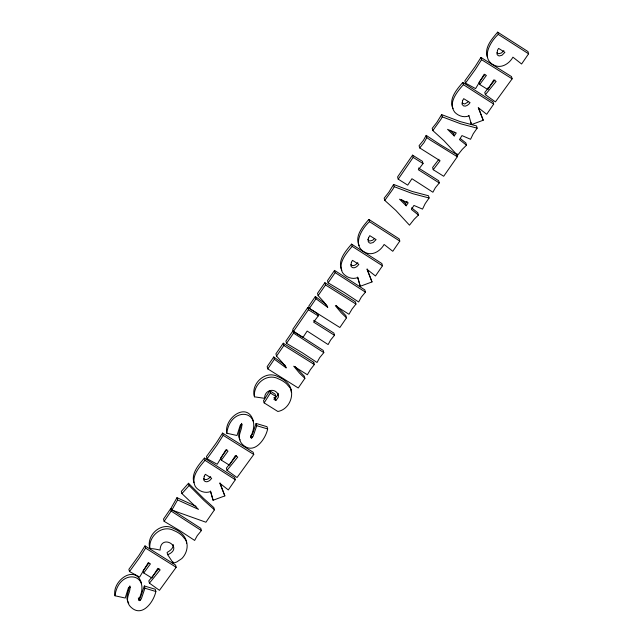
<?xml version="1.0" encoding="UTF-8"?>
<svg xmlns="http://www.w3.org/2000/svg" width="643" height="643" viewBox="0 0 643 643"><rect width="100%" height="100%" fill="white"/><g stroke="black" fill="none" stroke-linecap="round" stroke-linejoin="round"><path stroke-width="0.96" d="M278.499 395.485L278.258 397.366L275.823 400.549L273.902 399.279L275.767 396.385L275.148 394.143L269.771 390.767L263.534 400.645L264.152 402.888L277.864 411.488C291.11 409.141 296.753 390.188 285.99 381.629A27.794 26.62 -15.4 0 0 277.945 376.669C265.479 369.693 250.36 384.04 254.467 396.819L264.659 398.355C264.169 389.706 275.743 387.054 278.499 395.485L277.88 393.243L277.639 395.123L275.204 398.306L275.823 400.549M130.264 587.38L129.749 586.545L128.343 588.064L125.208 598.03L115.017 595.78C118.408 568.066 152.415 572.101 138.719 599.606L139.563 600.65L141.275 598.987L144.932 588.224L144.321 585.982L155.244 589.245L155.863 591.488C153.717 601.856 142.232 617.794 131.124 607.362A11.783 11.293 -15.4 0 1 127.571 600.723C126.912 595.603 131.019 590.869 129.854 585.886M242.057 424.846L241.551 424.01L240.136 425.521L237.002 435.496L226.818 433.237C230.202 405.524 264.217 409.559 250.521 437.071L251.357 438.108L253.069 436.452L256.734 425.682L256.115 423.448L267.038 426.711L267.657 428.945C265.519 439.314 254.033 455.252 242.917 444.819A11.783 11.293 -15.4 0 1 239.365 438.18C238.706 433.069 242.813 428.334 241.647 423.351M144.321 585.982L140.656 596.752L139.756 598.022L138.269 598.103M256.115 423.448L252.45 434.21L250.738 435.866L251.357 438.108M129.412 586.842L127.001 596.085L126.952 598.48A11.783 11.293 -15.4 0 0 128.809 603.198M241.205 424.308L238.794 433.543L238.746 435.938A11.783 11.293 -15.4 0 0 240.136 439.933M426.18 135.368L423.415 140.383L419.083 145.68L419.702 147.922L440.077 160.75L433.229 169.704L443.694 176.262L457.31 156.731L456.691 154.497L440.592 144.892L426.18 135.368L426.791 137.61L430.191 139.981L457.31 156.731M426.791 137.61L424.034 142.625L419.702 147.922M487.812 89.538L493.76 79.901L496.115 81.436L485.385 94.69L495.407 101.883L512.133 78.84L511.515 76.597L480.956 57.444L474.904 66.96L464.841 80.873L465.46 83.116L475.587 88.613L484.195 74.21L486.381 75.456L479.71 84.514L487.812 89.538L487.402 88.043M418.44 215.059L411.424 209.449L413.939 205.438L422.523 209.112L425.2 203.598L429.114 197.996L428.495 195.761L412.171 191.453L393.596 184.453L388.814 192.265L384.168 198.165L384.787 200.407L395.887 210.462L409.487 225.179L414.18 219.255L418.44 215.059L417.821 212.817L411.584 207.834M393.596 184.453L394.215 186.695L392.825 189.259L384.787 200.407M466.472 145.214L459.464 139.611L461.971 135.593L470.563 139.274L473.24 133.752L477.154 128.158L476.535 125.915L460.211 121.607L441.628 114.615L436.846 122.427L432.2 128.327L432.819 130.569L443.919 140.616L457.527 155.341L462.221 149.417L466.472 145.214L465.862 142.979L460.404 138.615M441.628 114.615L442.247 116.857L440.857 119.421L432.819 130.569M176.978 497.682L171.247 507.817L171.866 510.06L205.921 522.229L214.449 509.835L213.83 507.592L203.518 498.341L188.495 483.279L181.326 491.356L181.945 493.599L198.486 509.377L177.597 499.924L176.978 497.682L196.059 506.338M171.866 510.06L177.597 499.924M170.54 508.846L163.507 519.07L164.126 521.312L180.225 530.917L194.644 540.433L197.256 535.635L201.412 530.588L200.793 528.345L170.54 508.846L171.159 511.081L201.412 530.588M171.159 511.081L164.126 521.312M292.943 330.888L285.91 341.111L286.521 343.354L302.628 352.959L317.039 362.475L319.659 357.677L323.815 352.629L323.196 350.387L292.943 330.888L293.562 333.122L323.815 352.629M293.562 333.122L286.521 343.354M334.553 270.39L327.512 280.621L328.131 282.864L344.23 292.461L358.649 301.985L361.27 297.187L365.425 292.139L364.806 289.897L334.553 270.39L335.172 272.632L365.425 292.139M335.172 272.632L328.131 282.864M264.152 402.888L270.39 393.01L269.771 390.767M144.996 545.899L138.952 555.407L128.881 569.32L129.5 571.563L139.627 577.068L148.236 562.657L150.422 563.903L143.751 572.969L151.852 577.985L157.8 568.348L160.163 569.883L149.425 583.145L159.448 590.338L176.174 567.287L175.555 565.044L144.996 545.899L145.615 548.133L176.174 567.287M145.615 548.133L139.563 557.65L129.5 571.563M222.582 433.093L216.53 442.609L206.467 456.522L207.086 458.764L217.213 464.262L225.822 449.851L228.008 451.105L221.337 460.163L229.438 465.178L235.386 455.541L237.749 457.085L227.011 470.338L237.034 477.532L253.76 454.488L253.141 452.246L222.582 433.093L223.201 435.335L253.76 454.488M223.201 435.335L217.149 444.843L207.086 458.764M285.46 365.602L273.749 356.986L267.158 366.647L267.777 368.889L298.256 387.986L304.878 378.349L304.26 376.115L295.177 366.614M273.749 356.986L274.36 359.228L267.777 368.889M326.274 304.557L315.351 296.495L308.769 306.156L309.387 308.399L339.866 327.496L346.489 317.859L345.87 315.617L336.176 305.417M315.351 296.495L315.97 298.738L309.387 308.399M480.956 57.444L481.567 59.686L475.523 69.203L465.46 83.116M334.481 335.308L313.575 322.087L318.261 315.914L317.642 313.671L307.788 307.499L292.814 329.272L293.425 331.507L302.933 337.471L307.153 331.065L328.123 344.568L330.59 340.067L334.481 335.308L333.87 333.074L313.744 320.359M307.788 307.499L308.407 309.741L293.425 331.507M439.265 182.966L418.36 169.744L423.038 163.571L422.427 161.329L412.573 155.156L397.591 176.929L398.21 179.164L407.718 185.128L411.938 178.722L432.9 192.225L435.375 187.724L439.265 182.966L438.647 180.723L418.529 168.016M412.573 155.156L413.184 157.39L398.21 179.164M148.854 563.051L143.132 570.727L143.751 572.969M226.915 449.553L220.718 457.92L221.337 460.163M484.814 74.604L479.091 82.28L479.71 84.514M406.175 205.792L399.528 199.201L408.217 202.818L406.175 205.792L405.556 203.55L407.091 201.323M454.215 135.954L447.568 129.356L456.257 132.98L454.215 135.954L453.596 133.712L454.617 132.225M346.489 317.859L341.063 312.602L335.341 305.706L348.972 314.25L352.083 309.002L355.973 304.067L355.362 301.824L324.884 282.727L317.513 293.353L318.132 295.595L323.951 302.033L327.689 307.354L315.97 298.738M304.878 378.349L299.453 373.101L293.73 366.205L307.362 374.748L310.473 369.5L314.371 364.557L313.752 362.314L283.274 343.217L275.903 353.851L276.522 356.085L282.341 362.531L286.079 367.844L274.36 359.228M318.132 295.595L325.503 284.97L324.884 282.727M276.522 356.085L283.893 345.46L283.274 343.217M438.936 159.231L432.618 167.461L433.229 169.704M494.909 80.005L484.766 92.455L485.385 94.69M236.536 455.654L226.392 468.096L227.011 470.338M158.95 568.452L148.806 580.902L149.425 583.145M313.213 363.014L313.752 362.314M497.666 32.15L527.983 51.569L528.602 53.811L521.594 63.995L512.929 57.171C509.32 63.689 501.17 69.018 493.848 65.072C480.401 58.425 490.472 41.313 498.285 34.392L497.666 32.15C492.048 38.789 484.259 47.317 487.193 56.777M368.857 219.432L399.166 238.858L399.785 241.093L392.777 251.284L384.112 244.461C380.503 250.979 372.361 256.3 365.031 252.361C351.584 245.714 361.655 228.595 369.468 221.674L368.857 219.432C362.957 226.288 354.349 235.973 359.124 245.618M453.074 108.643C448.219 98.998 456.932 89.329 462.775 82.433L493.085 101.859L493.703 104.094L486.695 114.285L478.223 107.638L483.214 120.241L471.464 124.597L468.843 115.37M351.56 244.123L381.87 263.55L382.489 265.784L375.48 275.976L367.008 269.329L372.008 281.931L360.249 286.288L357.749 277.551C352.292 279.826 345.797 277.229 342.478 272.568C337.623 262.931 346.336 253.262 352.179 246.365L351.56 244.123C345.717 251.019 337.004 260.688 341.859 270.333M204.402 458.081L234.711 477.5L235.33 479.742L228.321 489.934L219.85 483.287L224.841 495.89L213.09 500.246L210.591 491.509C205.133 493.784 198.639 491.188 195.319 486.526C190.465 476.889 199.177 467.212 205.013 460.324L204.402 458.081C198.84 464.752 190.947 473.264 193.945 482.716M462.775 82.433L463.386 84.675C457.31 91.611 447.697 102.888 454.738 112.203C458.266 115.981 464.037 117.918 468.956 115.861M181.945 493.599L189.114 485.521L188.495 483.279M503.879 50.62L501.379 52.999L498.663 53.715A3.094 2.966 -15.4 0 1 496.91 52.726M357.813 262.625C356.254 264.627 353.087 267.054 350.805 264.691M210.655 476.584C209.096 478.585 205.921 481.004 203.646 478.649M468 102.02L464.752 103.989L462.02 103.001M374.057 239.003L372.562 240.281L369.846 241.004A3.094 2.966 -15.4 0 1 367.571 239.132M167.686 554.692C184.79 547.675 160.629 532.701 160.091 550.119L158.62 549.773A71.494 68.48 -15.4 0 0 153.315 548.817L149.883 548.519C145.792 535.74 160.895 521.409 173.361 528.361A27.794 26.62 -15.4 0 1 181.406 533.32C186.084 537.323 188.23 544.091 186.631 550.046A19.169 18.366 -15.4 0 1 181.865 558.526L176.704 562.006L173.28 563.18L167.686 554.692L167.067 552.458C170.001 550.85 173.602 548.27 173.24 544.533M477.154 128.158L460.83 123.85L442.247 116.857M429.114 197.996L412.79 193.688L394.215 186.695M256.734 425.682L267.657 428.945M144.932 588.224L155.863 591.488M423.038 163.571L413.184 157.39M318.261 315.914L308.407 309.741M512.133 78.84L481.567 59.686M355.973 304.067L325.503 284.97M314.371 364.557L283.893 345.46M528.602 53.811L498.285 34.392M399.785 241.093L369.468 221.674M493.703 104.094L463.386 84.675M382.489 265.784L352.179 246.365M235.33 479.742L205.013 460.324M270.39 393.01L275.767 396.385M273.926 397.462L275.204 398.306M214.449 509.835L204.128 500.584L189.114 485.521M450.269 130.416L453.596 133.712M401.57 199.595L405.556 203.55M186.51 541.832L185.497 539.646L182.017 535.563A27.794 26.62 -15.4 0 0 173.972 530.604C162.149 524.198 148.404 536.125 149.883 548.519M291.11 390.116L290.106 387.93L286.609 383.863A27.794 26.62 -15.4 0 0 278.564 378.912C266.732 372.482 252.972 384.426 254.467 396.819M478.673 108.096L483.214 120.241M367.105 268.887L372.008 281.931M219.946 482.845L224.841 495.89M357.629 277.061L360.249 286.288M210.47 491.019L213.09 500.246M470.845 122.355L471.464 124.597M457.117 153.846L457.527 155.341M327.279 305.859L327.689 307.354M285.669 366.349L286.079 367.844M251.55 435.48L252.169 437.722M226.818 433.237C223.547 418.03 248.061 400.404 253.479 421.607M172.871 561.685L173.28 563.18M139.756 598.022L140.375 600.265M138.944 598.408L139.563 600.65M138.478 598.85L138.888 600.337M115.017 595.78C111.585 581.168 135.335 563.397 141.548 583.257M291.054 390.06L291.223 392.093M186.462 541.768L186.566 543.134M204.225 476.286L203.735 480.024C205.607 483.785 210.148 480.892 211.676 478.279L205.334 474.309L204.225 476.286M351.383 262.328L350.901 266.065C352.766 269.827 357.307 266.933 358.834 264.329L352.493 260.351L351.383 262.328M368.656 237.629L368.19 241.374A3.094 2.966 -15.4 0 0 370.464 243.247L373.173 242.524L376.083 239.606L369.789 235.659L368.656 237.629M462.598 100.638L462.108 104.375C463.981 108.137 468.522 105.243 470.049 102.639L463.707 98.66L462.598 100.638M497.473 50.339L497.007 54.084A3.094 2.966 -15.4 0 0 499.273 55.957L501.99 55.242L504.9 52.324L498.606 48.378L497.473 50.339"/></g></svg>
